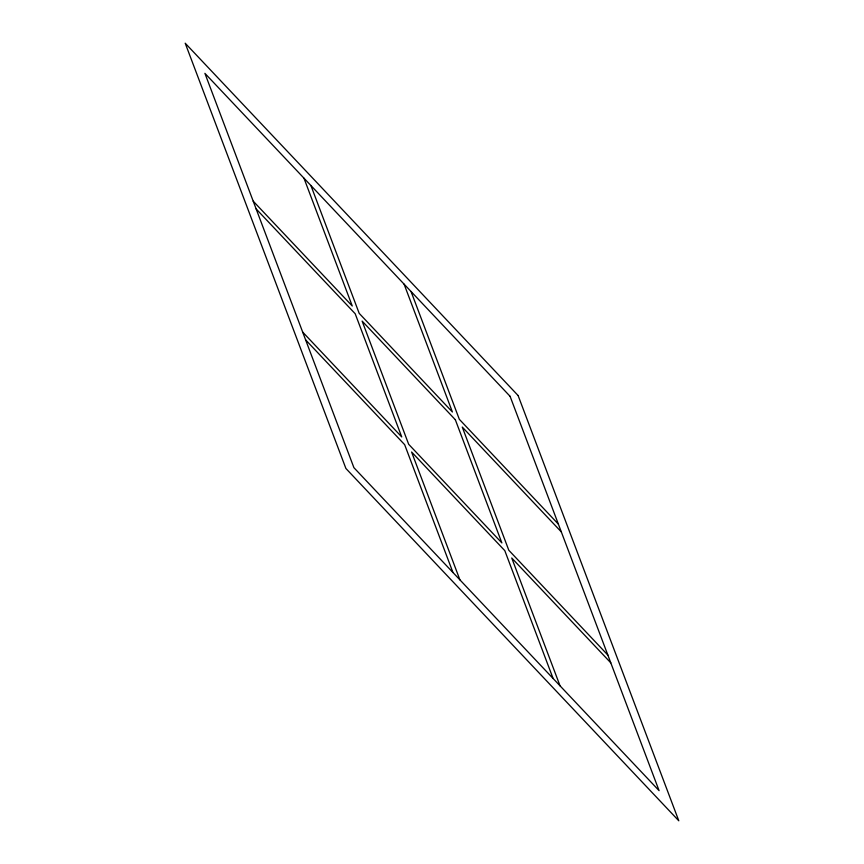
<?xml version="1.0" encoding="UTF-8"?>
<svg xmlns="http://www.w3.org/2000/svg" width="864" height="864" viewBox="0 0 864 864"><rect width="100%" height="100%" fill="white"/><g stroke="black" fill="none" stroke-linecap="round" stroke-linejoin="round"><path stroke-width="1.3" d="M253.217 201.182L352.264 306.007L303.966 178.178M558.392 524.156L459.335 419.321L411.037 291.492M256.133 208.915L355.19 313.74L401.738 436.946L302.692 332.111M561.308 531.889L462.262 427.054L508.81 550.26L607.867 655.085M305.608 339.844L404.665 444.679L452.963 572.508M610.783 662.818L511.736 557.993L560.034 685.822M404.093 284.148L452.401 411.988L359.197 313.351L310.9 185.512M553.1 678.488L504.803 550.649L411.599 452.012L459.907 579.852M518.108 395.539L185.198 43.2L345.892 468.461L678.802 820.8L518.108 395.539M510.084 396.317L204.908 73.343L353.916 467.683L659.092 790.657L510.084 396.317M455.328 419.72L362.124 321.084L408.672 444.28L501.876 542.916L455.328 419.72"/></g></svg>
